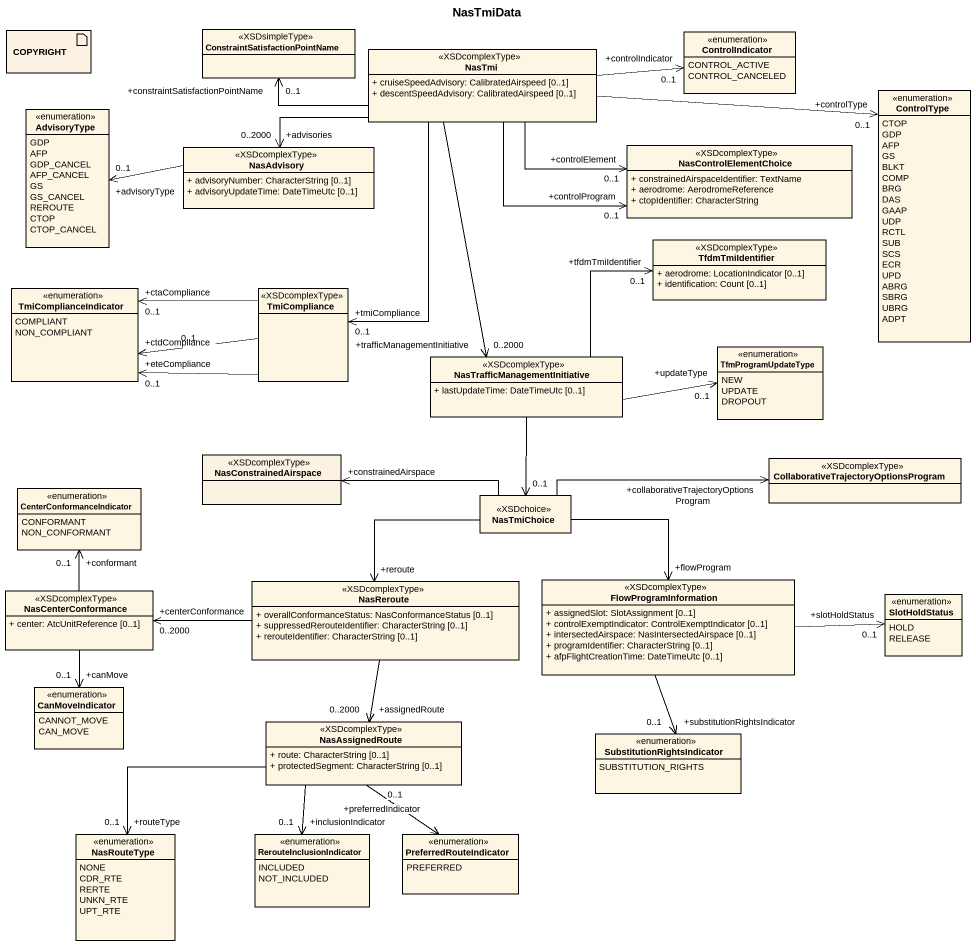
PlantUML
@startuml
title NasTmiData
allowmixing
hide circle
hide empty members
skinparam classAttributeIconSize 0
artifact COPYRIGHT #FCF2E3
class "ConstraintSatisfactionPointName" as ConstraintSatisfactionPointN <<XSDsimpleType>>
enum ControlIndicator {
  CONTROL_ACTIVE
  CONTROL_CANCELED
}
class NasTmi <<XSDcomplexType>> {
  + cruiseSpeedAdvisory: CalibratedAirspeed [0..1]
  + descentSpeedAdvisory: CalibratedAirspeed [0..1]
}
enum AdvisoryType {
  GDP
  AFP
  GDP_CANCEL
  AFP_CANCEL
  GS
  GS_CANCEL
  REROUTE
  CTOP
  CTOP_CANCEL
}
enum ControlType {
  CTOP
  GDP
  AFP
  GS
  BLKT
  COMP
  BRG
  DAS
  GAAP
  UDP
  RCTL
  SUB
  SCS
  ECR
  UPD
  ABRG
  SBRG
  UBRG
  ADPT
}
class NasAdvisory <<XSDcomplexType>> {
  + advisoryNumber: CharacterString [0..1]
  + advisoryUpdateTime: DateTimeUtc [0..1]
}
class NasControlElementChoice <<XSDcomplexType>> {
  + constrainedAirspaceIdentifier: TextName
  + aerodrome: AerodromeReference
  + ctopIdentifier: CharacterString
}
class TfdmTmiIdentifier <<XSDcomplexType>> {
  + aerodrome: LocationIndicator [0..1]
  + identification: Count [0..1]
}
enum TmiComplianceIndicator {
  COMPLIANT
  NON_COMPLIANT
}
class TmiCompliance <<XSDcomplexType>>
enum TfmProgramUpdateType {
  NEW
  UPDATE
  DROPOUT
}
class "NasTrafficManagementInitiative" as NasTrafficManagementInitiati <<XSDcomplexType>> {
  + lastUpdateTime: DateTimeUtc [0..1]
}
class NasConstrainedAirspace <<XSDcomplexType>> #FCF2E3
class "CollaborativeTrajectoryOptionsProgram" as CollaborativeTrajectoryOptio <<XSDcomplexType>>
enum CenterConformanceIndicator {
  CONFORMANT
  NON_CONFORMANT
}
class NasTmiChoice <<XSDchoice>>
class NasReroute <<XSDcomplexType>> {
  + overallConformanceStatus: NasConformanceStatus [0..1]
  + suppressedRerouteIdentifier: CharacterString [0..1]
  + rerouteIdentifier: CharacterString [0..1]
}
class FlowProgramInformation <<XSDcomplexType>> {
  + assignedSlot: SlotAssignment [0..1]
  + controlExemptIndicator: ControlExemptIndicator [0..1]
  + intersectedAirspace: NasIntersectedAirspace [0..1]
  + programIdentifier: CharacterString [0..1]
  + afpFlightCreationTime: DateTimeUtc [0..1]
}
class NasCenterConformance <<XSDcomplexType>> {
  + center: AtcUnitReference [0..1]
}
enum SlotHoldStatus {
  HOLD
  RELEASE
}
enum CanMoveIndicator {
  CANNOT_MOVE
  CAN_MOVE
}
class NasAssignedRoute <<XSDcomplexType>> {
  + route: CharacterString [0..1]
  + protectedSegment: CharacterString [0..1]
}
enum SubstitutionRightsIndicator {
  SUBSTITUTION_RIGHTS
}
enum NasRouteType {
  NONE
  CDR_RTE
  RERTE
  UNKN_RTE
  UPT_RTE
}
enum RerouteInclusionIndicator {
  INCLUDED
  NOT_INCLUDED
}
enum PreferredRouteIndicator {
  PREFERRED
}
NasTmi -left-> "+constraintSatisfactionPointName\n0..1" ConstraintSatisfactionPointN
NasTmi -right-> "+controlIndicator\n0..1" ControlIndicator
NasTmi -right-> "+controlType\n0..1" ControlType
NasTmi -left-> "+advisories\n0..2000" NasAdvisory
NasTmi -right-> "+controlProgram\n0..1" NasControlElementChoice
NasTmi -right-> "+controlElement\n0..1" NasControlElementChoice
NasTmi --> "+tmiCompliance\n0..1" TmiCompliance
NasTmi --> "+trafficManagementInitiative\n0..2000" NasTrafficManagementInitiati
NasAdvisory -left-> "+advisoryType\n0..1" AdvisoryType
TmiCompliance -left-> "+eteCompliance\n0..1" TmiComplianceIndicator
TmiCompliance -left-> "+ctdCompliance\n0..1" TmiComplianceIndicator
TmiCompliance -left-> "+ctaCompliance\n0..1" TmiComplianceIndicator
NasTrafficManagementInitiati -right-> "+tfdmTmiIdentifier\n0..1" TfdmTmiIdentifier
NasTrafficManagementInitiati -right-> "+updateType\n0..1" TfmProgramUpdateType
NasTrafficManagementInitiati --> "0..1" NasTmiChoice
NasTmiChoice -left-> "+constrainedAirspace" NasConstrainedAirspace
NasTmiChoice -right-> "+collaborativeTrajectoryOptionsProgram" CollaborativeTrajectoryOptio
NasTmiChoice --> "+reroute" NasReroute
NasTmiChoice --> "+flowProgram" FlowProgramInformation
NasReroute -left-> "+centerConformance\n0..2000" NasCenterConformance
NasReroute --> "+assignedRoute\n0..2000" NasAssignedRoute
FlowProgramInformation -right-> "+slotHoldStatus\n0..1" SlotHoldStatus
FlowProgramInformation --> "+substitutionRightsIndicator\n0..1" SubstitutionRightsIndicator
NasCenterConformance -up-> "+conformant\n0..1" CenterConformanceIndicator
NasCenterConformance --> "+canMove\n0..1" CanMoveIndicator
NasAssignedRoute -left-> "+routeType\n0..1" NasRouteType
NasAssignedRoute --> "+inclusionIndicator\n0..1" RerouteInclusionIndicator
NasAssignedRoute --> "+preferredIndicator\n0..1" PreferredRouteIndicator
@enduml
